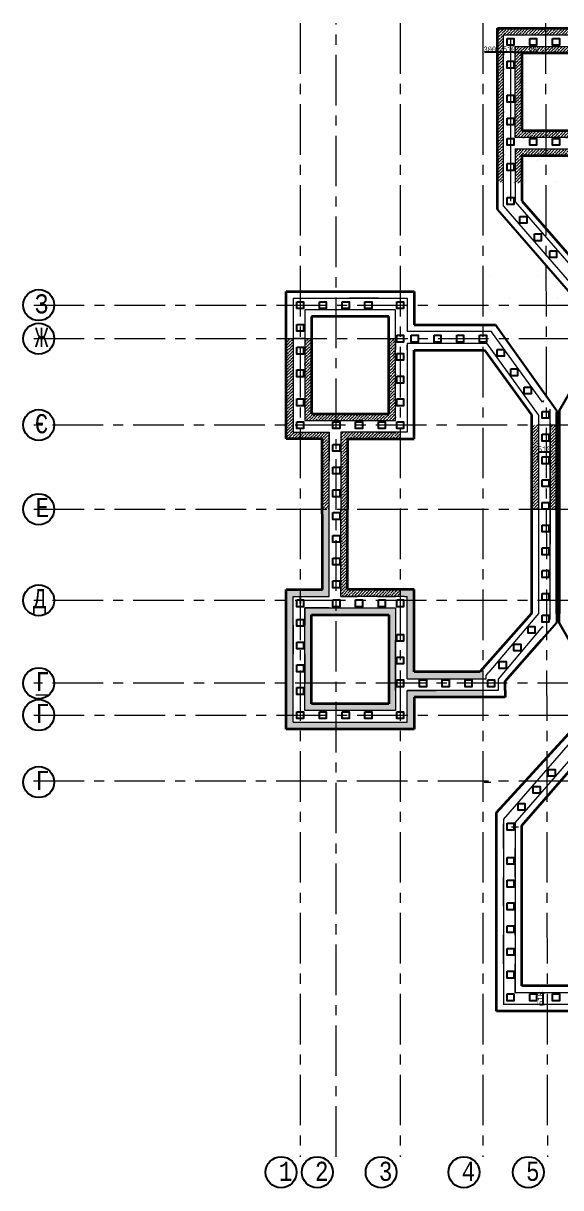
# Model space of a CAD drawing. Header units: millimetres. Extents: x -689206 to 4969298, y -1019800 to 703299.
# Drawn here: x 1052712 to 1076345, y -524445 to -473250 of the extents above; entities that cross this region are included whole.
import ezdxf

# ---------------------------------------------------------------- set-up
doc = ezdxf.new("R2010")
doc.units = ezdxf.units.MM
doc.linetypes.add('осеваяX2', pattern=[101.6, 63.5, -12.7, 12.7, -12.7])
for name, color, linetype, lineweight in [('несущие', 7, 'Continuous', 30), ('ОКНА', 250, 'Continuous', 20), ('ПЕРЕГОРОДКИ', 252, 'Continuous', 9), ('РАЗМЕРЫ', 7, 'Continuous', 9), ('стены', 7, 'Continuous', 20)]:
    doc.layers.add(name, color=color, linetype=linetype, lineweight=lineweight)
doc.layers.add('сетка', color=104, linetype='Continuous')
doc.styles.add('Аннотативный', font='isocteur.ttf', dxfattribs={"width": 0.7, "height": 250})
doc.dimstyles.new('Аннотативный', dxfattribs={"dimscale": 0, "dimtxt": 250, "dimasz": 100, "dimexe": 1.25, "dimexo": 0.625, "dimtad": 1, "dimdec": 0, "dimtxsty": 'Аннотативный', "dimblk": 'ARCHTICK', "dimcen": 2.5, "dimadec": 0, "dimazin": 0, "dimtfac": 1, "dimtdec": 0, "dimtmove": 0, "dimatfit": 3, "dimfxl": 1, "dimarcsym": 0})
pattern_1 = [(45, (113047.93, -142869.62), (50.513941, 185.2177825), [238.125, -47.625, 0, -47.625])]
pattern_2 = [(45, (111837.93, -145217.57), (50.513941, 185.2177825), [238.125, -47.625, 0, -47.625])]

# ---------------------------------------------------------------- blocks, each defined once
blk = doc.blocks.new('_ArchTick')
at = {"color": 0, "linetype": 'ByBlock', "const_width": 0.15}
blk.add_lwpolyline([(-0.5, -0.5), (0.5, 0.5)], dxfattribs=at)
blk = doc.blocks.new('*D4815')
at = {"layer": 'Defpoints', "color": 0, "lineweight": 5, "ltscale": 35, "transparency": 16777216}
for p in [(1074336, -474520), (1074336, -474520), (1074636, -474565)]:
    blk.add_point(p, dxfattribs=at)
at = {"layer": 'РАЗМЕРЫ', "color": 0, "lineweight": -2, "ltscale": 35, "transparency": 16777216}
for p, q in [((1074336, -474520), (1074336, -474521)), ((1074336, -474520), (1074636, -474520)), ((1074636, -474565), (1074636, -474518)), ((1074636, -474520), (1075345, -474520))]:
    blk.add_line(p, q, dxfattribs=at)
at = {"layer": 'РАЗМЕРЫ', "color": 0, "lineweight": -2, "ltscale": 35, "transparency": 16777216, "xscale": 100, "yscale": 100, "zscale": 100, "rotation": 180}
blk.add_blockref('_ArchTick', (1074336, -474520), dxfattribs=at)
at = {"layer": 'РАЗМЕРЫ', "color": 0, "lineweight": -2, "ltscale": 35, "transparency": 16777216, "xscale": 100, "yscale": 100, "zscale": 100}
blk.add_blockref('_ArchTick', (1074636, -474520), dxfattribs=at)
at = {"layer": 'РАЗМЕРЫ', "color": 0, "lineweight": 20, "ltscale": 35, "transparency": 16777216, "insert": (1075108, -474394), "char_height": 250, "attachment_point": 5, "style": 'Аннотативный'}
blk.add_mtext('300', dxfattribs=at)
blk = doc.blocks.new('*D4816')
at = {"layer": 'Defpoints', "color": 0, "lineweight": 5, "ltscale": 35, "transparency": 16777216}
for p in [(1073566, -474524), (1073566, -474650), (1073826, -474650)]:
    blk.add_point(p, dxfattribs=at)
at = {"layer": 'РАЗМЕРЫ', "color": 0, "lineweight": -2, "ltscale": 35, "transparency": 16777216}
for p, q in [((1073566, -474524), (1072992, -474524)), ((1073566, -474649), (1073566, -474523)), ((1073826, -474524), (1073566, -474524)), ((1073826, -474649), (1073826, -474523))]:
    blk.add_line(p, q, dxfattribs=at)
at = {"layer": 'РАЗМЕРЫ', "color": 0, "lineweight": -2, "ltscale": 35, "transparency": 16777216, "xscale": 100, "yscale": 100, "zscale": 100, "rotation": 180}
blk.add_blockref('_ArchTick', (1073566, -474524), dxfattribs=at)
at = {"layer": 'РАЗМЕРЫ', "color": 0, "lineweight": -2, "ltscale": 35, "transparency": 16777216, "xscale": 100, "yscale": 100, "zscale": 100}
blk.add_blockref('_ArchTick', (1073826, -474524), dxfattribs=at)
at = {"layer": 'РАЗМЕРЫ', "color": 0, "lineweight": 20, "ltscale": 35, "transparency": 16777216, "insert": (1073229, -474398), "char_height": 250, "attachment_point": 5, "style": 'Аннотативный'}
blk.add_mtext('300', dxfattribs=at)
blk = doc.blocks.new('*D4817')
at = {"layer": 'Defpoints', "color": 0, "lineweight": 5, "ltscale": 35, "transparency": 16777216}
for p in [(1073826, -474516), (1073826, -474524), (1074336, -474567)]:
    blk.add_point(p, dxfattribs=at)
at = {"layer": 'РАЗМЕРЫ', "color": 0, "lineweight": -2, "ltscale": 35, "transparency": 16777216}
for p, q in [((1073826, -474523), (1073826, -474515)), ((1074336, -474516), (1073826, -474516)), ((1074336, -474566), (1074336, -474515))]:
    blk.add_line(p, q, dxfattribs=at)
at = {"layer": 'РАЗМЕРЫ', "color": 0, "lineweight": -2, "ltscale": 35, "transparency": 16777216, "xscale": 100, "yscale": 100, "zscale": 100, "rotation": 180}
blk.add_blockref('_ArchTick', (1073826, -474516), dxfattribs=at)
at = {"layer": 'РАЗМЕРЫ', "color": 0, "lineweight": -2, "ltscale": 35, "transparency": 16777216, "xscale": 100, "yscale": 100, "zscale": 100}
blk.add_blockref('_ArchTick', (1074336, -474516), dxfattribs=at)
at = {"layer": 'РАЗМЕРЫ', "color": 0, "lineweight": 20, "ltscale": 35, "transparency": 16777216, "insert": (1074081, -474390), "char_height": 250, "attachment_point": 5, "style": 'Аннотативный'}
blk.add_mtext('510', dxfattribs=at)
blk = doc.blocks.new('*D4818')
at = {"layer": 'Defpoints', "color": 0, "lineweight": 5, "ltscale": 35, "transparency": 16777216}
for p in [(1075366, -492108), (1075366, -492475), (1075876, -492475)]:
    blk.add_point(p, dxfattribs=at)
at = {"layer": 'РАЗМЕРЫ', "color": 0, "lineweight": -2, "ltscale": 35, "transparency": 16777216}
for p, q in [((1075366, -492475), (1075366, -492106)), ((1075876, -492108), (1075366, -492108)), ((1075876, -492475), (1075876, -492106))]:
    blk.add_line(p, q, dxfattribs=at)
at = {"layer": 'РАЗМЕРЫ', "color": 0, "lineweight": -2, "ltscale": 35, "transparency": 16777216, "xscale": 100, "yscale": 100, "zscale": 100, "rotation": 180}
blk.add_blockref('_ArchTick', (1075366, -492108), dxfattribs=at)
at = {"layer": 'РАЗМЕРЫ', "color": 0, "lineweight": -2, "ltscale": 35, "transparency": 16777216, "xscale": 100, "yscale": 100, "zscale": 100}
blk.add_blockref('_ArchTick', (1075876, -492108), dxfattribs=at)
at = {"layer": 'РАЗМЕРЫ', "color": 0, "lineweight": 5, "ltscale": 35, "transparency": 16777216, "insert": (1075621, -491982), "char_height": 250, "attachment_point": 5, "style": 'Аннотативный'}
blk.add_mtext('510', dxfattribs=at)
blk = doc.blocks.new('*D4820')
at = {"layer": 'Defpoints', "color": 0, "lineweight": 5, "ltscale": 35, "transparency": 16777216}
for p in [(1075428, -515875), (1075578, -515875), (1075428, -516385)]:
    blk.add_point(p, dxfattribs=at)
at = {"layer": 'РАЗМЕРЫ', "color": 0, "lineweight": -2, "ltscale": 35, "transparency": 16777216}
for p, q in [((1075429, -515875), (1075579, -515875)), ((1075578, -516385), (1075578, -515875)), ((1075429, -516385), (1075579, -516385))]:
    blk.add_line(p, q, dxfattribs=at)
at = {"layer": 'РАЗМЕРЫ', "color": 0, "lineweight": -2, "ltscale": 35, "transparency": 16777216, "xscale": 100, "yscale": 100, "zscale": 100}
for p, rotation in [((1075578, -515875), 90), ((1075578, -516385), 270)]:
    blk.add_blockref('_ArchTick', p, dxfattribs=dict(at, rotation=rotation))
at = {"layer": 'РАЗМЕРЫ', "color": 0, "lineweight": 5, "ltscale": 35, "transparency": 16777216, "insert": (1075452, -516130), "char_height": 250, "attachment_point": 5, "rotation": 90, "style": 'Аннотативный'}
blk.add_mtext('510', dxfattribs=at)

msp = doc.modelspace()

# ---------------------------------------------------------------- hatches: boundary and pattern name
at = {"layer": 'РАЗМЕРЫ', "lineweight": 5, "ltscale": 35}
h = msp.add_hatch(dxfattribs=at)
h.set_pattern_fill('ANSI36', color=0, scale=30)
h.set_pattern_definition(pattern_1)
h.paths.add_polyline_path([(1076893.4, -474265.3), (1074335.9, -474265.3), (1074335.9, -474476.3), (1074335.9, -475575.3), (1074635.9, -475575.3), (1074635.9, -474565.3), (1076893.9, -474565.3)])
h.paths.add_polyline_path([(1074635.9, -475575.3), (1074335.9, -475575.3), (1074335.9, -476575.3), (1074635.9, -476575.3)])
h.paths.add_polyline_path([(1073825.9, -475575.3), (1073566.1, -475575.3), (1073566.1, -476575.3), (1073825.9, -476575.3)])
h.paths.add_polyline_path([(1073825.9, -474066.1), (1073566.1, -474066.1), (1073566.1, -475575.3), (1073825.9, -475575.3)])
h.paths.add_polyline_path([(1074135.9, -473457.3), (1073566.1, -473457.3), (1073566.1, -473757.3), (1073566.1, -474066.1), (1073825.9, -474066.1), (1073825.9, -473757.3), (1074135.9, -473757.3)])
h.paths.add_polyline_path([(1076892.1, -473457.3), (1074135.9, -473457.3), (1074135.9, -473757.3), (1076892.6, -473757.3)])
h.paths.add_polyline_path([(1079132, -473457.3), (1076892.1, -473457.3), (1076892.6, -473757.3), (1079132, -473757.3)])
h.paths.add_polyline_path([(1078836, -474265.3), (1076893.4, -474265.3), (1076893.9, -474565.3), (1078536, -474565.3), (1078536, -475575.3), (1078836, -475575.3)])
h.paths.add_polyline_path([(1078836, -475575.3), (1078536, -475575.3), (1078536, -476575.3), (1078836, -476575.3)])
h.paths.add_polyline_path([(1079654, -475575.3), (1079354, -475575.3), (1079354, -476265.3), (1083496, -476265.3), (1083496, -475575.3), (1083196, -475575.3), (1083196, -475965.3), (1079654, -475965.3)])
h.paths.add_polyline_path([(1079654, -474066.2), (1079354, -474066.2), (1079354, -475575.3), (1079654, -475575.3)])
h.paths.add_polyline_path([(1079654, -473457.3), (1079354, -473457.3), (1079132, -473457.3), (1079132, -473757.3), (1079354, -473757.3), (1079354, -474066.2), (1079654, -474066.2)])
h.paths.add_polyline_path([(1074756.7, -474681.4), (1075459.2, -474681.4), (1075459.2, -474081.4), (1074756.7, -474081.4)], flags=9)
h = msp.add_hatch(dxfattribs=at)
h.set_pattern_fill('ANSI36', color=0, scale=30)
h.set_pattern_definition(pattern_1)
h.paths.add_polyline_path([(1074635.9, -476575.3), (1074335.9, -476575.3), (1074335.9, -478265.3), (1076899.9, -478265.3), (1076899.4, -477965.3), (1074635.9, -477965.3)])
h.paths.add_polyline_path([(1073825.9, -476575.3), (1073566.1, -476575.3), (1073566.1, -478465.3), (1073825.9, -478465.3)])
h.paths.add_polyline_path([(1073825.9, -479007.4), (1073825.9, -478465.3), (1073566.1, -478465.3), (1073566.1, -480267.3), (1073825.9, -480267.3)])
h.paths.add_polyline_path([(1074635.9, -479075.3), (1076901.2, -479075.3), (1076900.7, -478775.3), (1074335.9, -478775.3), (1074335.9, -480267.3), (1074635.9, -480267.3)])
h.paths.add_polyline_path([(1078836, -476575.3), (1078536, -476575.3), (1078536, -477965.3), (1076899.4, -477965.3), (1076899.9, -478265.3), (1078836, -478265.3)])
h.paths.add_polyline_path([(1079132, -478775.3), (1076900.7, -478775.3), (1076901.2, -479075.3), (1079131.9, -479075.3)])
h.paths.add_polyline_path([(1079646, -478775.3), (1079646, -478465.3), (1079346, -478465.3), (1079346, -478775.3), (1079132, -478775.3), (1079131.9, -479075.3), (1079646, -479075.3)])
h.paths.add_polyline_path([(1079646, -477075.3), (1083806, -477075.3), (1083806, -476775.3), (1079346, -476775.3), (1079346, -478465.3), (1079646, -478465.3)])
h = msp.add_hatch(dxfattribs=at)
h.set_pattern_fill('ANSI36', color=0, scale=30)
h.set_pattern_definition(pattern_2)
h.paths.add_polyline_path([(1069286.6, -491225.2), (1066675.9, -491225.2), (1066675.9, -494615.2), (1066975.5, -494615.2), (1066975.5, -491525.2), (1069286.6, -491525.2)])
h.paths.add_polyline_path([(1066165.9, -491225.2), (1064886.6, -491225.2), (1064886.6, -491524.3), (1065856, -491522.9), (1065860.7, -494615.2), (1066165.9, -494615.2)])
h.paths.add_polyline_path([(1064886.6, -491225.2), (1064576.6, -491225.2), (1064576.6, -490913.2), (1064276.6, -490913.2), (1064276.6, -491525.2), (1064886.6, -491524.3)])
h.paths.add_polyline_path([(1064576.6, -487115.2), (1064276.6, -487115.2), (1064276.6, -490913.2), (1064576.6, -490913.2)])
h.paths.add_polyline_path([(1069086.6, -487115.2), (1068786.6, -487115.2), (1068786.6, -490415.2), (1066475.9, -490415.2), (1066475.9, -490715.2), (1069086.6, -490715.2)])
h.paths.add_polyline_path([(1066475.9, -490415.2), (1065386.6, -490415.2), (1065386.6, -487115.2), (1065086.6, -487115.2), (1065086.6, -490715.2), (1066475.9, -490715.2)])
h = msp.add_hatch(dxfattribs=at)
h.set_pattern_fill('ANSI36', color=0, scale=30)
h.set_pattern_definition(pattern_2)
h.paths.add_polyline_path([(1075365.9, -490913.2), (1075065.9, -490913.2), (1075065.9, -494615.2), (1075365.9, -494615.2)])
h.paths.add_polyline_path([(1075269.8, -492269.4), (1075972.3, -492269.4), (1075972.3, -491669.4), (1075269.8, -491669.4)], flags=9)
h = msp.add_hatch(dxfattribs=at)
h.set_pattern_fill('ANSI36', color=0, scale=30)
h.set_pattern_definition(pattern_2)
h.paths.add_polyline_path([(1076175.9, -490913.2), (1075875.9, -490913.2), (1075875.9, -491745.7), (1075876.3, -494615.2), (1076175.9, -494615.2)])
h = msp.add_hatch(dxfattribs=at)
h.set_pattern_fill('ANSI36', color=0, scale=30)
h.set_pattern_definition(pattern_2)
h.paths.add_polyline_path([(1066975.5, -494630.3), (1066975.5, -494615.2), (1066675.9, -494615.2), (1066675.9, -498445.2), (1068288.9, -498445.2), (1069286.6, -498445.2), (1069286.6, -498145.2), (1066975.9, -498145.2)])
h.paths.add_polyline_path([(1066975.5, -491225.2), (1066675.9, -491225.2), (1066675.9, -494615.2), (1066975.5, -494615.2)])
h = msp.add_hatch(dxfattribs=at)
h.set_pattern_fill('ANSI36', color=0, scale=30)
h.set_pattern_definition(pattern_2)
h.paths.add_polyline_path([(1064886.6, -498145.2), (1064886.6, -498445.2), (1066165.9, -498445.2), (1066165.9, -494615.2), (1065860.7, -494615.2), (1065865.9, -498145.2)])
h.paths.add_polyline_path([(1064886.6, -498445.2), (1064886.6, -498145.2), (1064276.6, -498145.2), (1064276.6, -498445.2), (1064276.6, -498623.2), (1064576.6, -498623.2), (1064576.6, -498445.2)])
h.paths.add_polyline_path([(1064276.6, -502268), (1064576.6, -502268), (1064576.6, -498623.2), (1064276.6, -498623.2)])
h.paths.add_polyline_path([(1065086.6, -499715.2), (1065086.6, -502268), (1065386.6, -502268), (1065386.6, -499255.2), (1066475.9, -499255.2), (1066475.9, -498955.2), (1065086.6, -498955.2)])
h.paths.add_polyline_path([(1068786.6, -499255.2), (1068786.6, -502268), (1069086.6, -502268), (1069086.6, -498955.2), (1068288.9, -498955.2), (1066475.9, -498955.2), (1066475.9, -499255.2)])
h.paths.add_polyline_path([(1069086.6, -502268), (1068786.6, -502268), (1068786.6, -503167.2), (1066475.9, -503167.2), (1066475.9, -503467.2), (1069086.6, -503467.2)])
h.paths.add_polyline_path([(1065386.6, -503167.2), (1065386.6, -502268), (1065086.6, -502268), (1065086.6, -503467.2), (1066475.9, -503467.2), (1066475.9, -503167.2)])
h.paths.add_polyline_path([(1064576.6, -502268), (1064276.6, -502268), (1064276.6, -503667.2), (1064576.6, -503667.2)])
h.paths.add_polyline_path([(1064886.6, -503977.2), (1064886.6, -504277.2), (1066475.9, -504277.2), (1066475.9, -503977.2)])
h.paths.add_polyline_path([(1064576.6, -503977.2), (1064576.6, -503667.2), (1064276.6, -503667.2), (1064276.6, -504277.2), (1064576.6, -504277.2), (1064886.6, -504277.2), (1064886.6, -503977.2)])
h.paths.add_polyline_path([(1066475.9, -503977.2), (1066475.9, -504277.2), (1069286.6, -504277.2), (1069286.6, -503977.2)])
h.paths.add_polyline_path([(1069596.6, -503977.2), (1069286.6, -503977.2), (1069286.6, -504277.2), (1069896.6, -504277.2), (1069896.6, -503977.2), (1069896.6, -503667.2), (1069596.6, -503667.2)])
h.paths.add_polyline_path([(1069596.6, -503667.2), (1069896.6, -503667.2), (1069896.6, -502882.4), (1072925.9, -502882.4), (1072925.9, -502582.4), (1069596.6, -502582.4)])
h.paths.add_polyline_path([(1069896.6, -501757.6), (1069896.6, -498623.2), (1069596.6, -498623.2), (1069596.6, -498825.2), (1069596.6, -502072.4), (1072925.9, -502072.4), (1072925.9, -501603), (1072787.9, -501757.6)])
h.paths.add_polyline_path([(1069286.6, -498145.2), (1069286.6, -498445.2), (1069475.9, -498445.2), (1069596.6, -498445.2), (1069596.6, -498623.2), (1069896.6, -498623.2), (1069896.6, -498445.2), (1069896.6, -498145.2)])

# ---------------------------------------------------------------- linework, layer by layer
at = {"layer": 'несущие', "lineweight": 15}
for p, q in [((1069086.6, -485845.2), (1065086.6, -485845.2)), ((1075365.9, -490465.2), (1073093.1, -487315.2)), ((1075539.1, -489910.2), (1073348.1, -486873.6))]:
    msp.add_line(p, q, dxfattribs=at)
at = {"layer": 'несущие', "lineweight": 35}
msp.add_line((1068786.6, -486145.2), (1065386.6, -486145.2), dxfattribs=at)
at = {"layer": 'несущие', "lineweight": 30}
for p, q in [((1075510.8, -489359.3), (1073472.2, -486505.2)), ((1075704.3, -489630.4), (1075702.3, -489627.5))]:
    msp.add_line(p, q, dxfattribs=at)
at = {"layer": 'несущие', "lineweight": 13}
msp.add_line((1069596.6, -487598), (1069596.6, -487398), dxfattribs=at)
at = {"layer": 'ОКНА', "color": 0}
msp.add_line((1074335.9, -515427.6), (1074335.9, -515627.6), dxfattribs=at)
at = {"layer": 'ПЕРЕГОРОДКИ', "linetype": 'ByBlock', "lineweight": 15}
for p, q in [((1078836, -515875.2), (1074335.9, -515875.2)), ((1079354, -516385.2), (1073825.9, -516385.2))]:
    msp.add_line(p, q, dxfattribs=at)
at = {"layer": 'РАЗМЕРЫ', "linetype": 'осеваяX2', "lineweight": 5, "ltscale": 35}
for p, q in [((1064886.6, -473249.9), (1064886.6, -523087.6)), ((1066475.9, -523087.6), (1066475.9, -473249.9)), ((1069286.6, -473249.9), (1069286.6, -523087.6)), ((1075678, -473249.9), (1075758.1, -523087.6)), ((1120225.4, -490913.2), (1053172.7, -490913.2)), ((1120225.4, -498623.2), (1053172.7, -498623.2)), ((1120225.4, -502268), (1053172.7, -502268))]:
    msp.add_line(p, q, dxfattribs=at)
at = {"layer": 'РАЗМЕРЫ', "lineweight": 35, "ltscale": 35}
for p, q in [((1073566.1, -473757.3), (1073566.1, -473457.3)), ((1073566.1, -473457.3), (1079354, -473457.3)), ((1073566.1, -481440.5), (1073566.1, -473757.3)), ((1074635.9, -474565.3), (1074635.9, -477965.3)), ((1078536, -474565.3), (1074635.9, -474565.3)), ((1074635.9, -477965.3), (1078536, -477965.3)), ((1079646, -479075.3), (1074635.9, -479075.3)), ((1074635.9, -479075.3), (1074635.9, -481048.7)), ((1064276.6, -485335.2), (1064276.6, -485035.2)), ((1064276.6, -485035.2), (1069596.6, -485035.2)), ((1069596.6, -485035.2), (1069896.6, -485035.2)), ((1069896.6, -485035.2), (1069896.6, -486505.2)), ((1064276.6, -491525.2), (1064276.6, -485335.2)), ((1069896.6, -486505.2), (1073472.2, -486505.2)), ((1069896.6, -491525.2), (1069896.6, -487615.2)), ((1069896.6, -487615.2), (1072925.9, -487615.2)), ((1072925.9, -487615.2), (1072987.9, -487615.2)), ((1072987.9, -487615.2), (1075065.9, -490465.2)), ((1076175.9, -499205.2), (1076175.9, -490357.6)), ((1065856, -491522.9), (1064276.6, -491525.2)), ((1065865.9, -498145.2), (1065856, -491522.9)), ((1066975.5, -491525.2), (1069596.6, -491525.2)), ((1069596.6, -491525.2), (1069896.6, -491525.2)), ((1066975.9, -498145.2), (1066975.5, -494630.3)), ((1064276.6, -498445.2), (1064276.6, -498145.2)), ((1064276.6, -498145.2), (1065865.9, -498145.2)), ((1064276.6, -504277.2), (1064276.6, -498445.2)), ((1069896.6, -498145.2), (1066975.9, -498145.2)), ((1069896.6, -498445.2), (1069896.6, -498145.2)), ((1069896.6, -501757.6), (1069896.6, -498445.2)), ((1065386.6, -503167.2), (1065386.6, -499255.2)), ((1065386.6, -499255.2), (1068786.6, -499255.2)), ((1068786.6, -499255.2), (1068786.6, -503167.2)), ((1075065.9, -499205.2), (1072787.9, -501757.6)), ((1073896.6, -502172.8), (1075498.3, -500361.6)), ((1072787.9, -501757.6), (1069896.6, -501757.6)), ((1073896.6, -502582.4), (1073896.6, -502172.8)), ((1073896.6, -502582.4), (1073896.6, -502882.4)), ((1068786.6, -503167.2), (1065386.6, -503167.2)), ((1073896.6, -502882.4), (1069896.6, -502882.4)), ((1069896.6, -502882.4), (1069896.6, -503977.2)), ((1069896.6, -503977.2), (1069896.6, -504277.2)), ((1073525.9, -507955.5), (1077187.9, -503950.2)), ((1064576.6, -504277.2), (1064276.6, -504277.2)), ((1069896.6, -504277.2), (1064576.6, -504277.2)), ((1073525.9, -508255.5), (1073525.9, -507955.5)), ((1073525.9, -516685.2), (1073525.9, -508255.5)), ((1074635.9, -515575.2), (1074635.9, -508516.6)), ((1078576.2, -515575.2), (1074635.9, -515575.2)), ((1079354, -516685.2), (1073525.9, -516685.2))]:
    msp.add_line(p, q, dxfattribs=at)
at = {"layer": 'РАЗМЕРЫ', "lineweight": 5, "ltscale": 35}
for p, q in [((1074135.9, -473915.9), (1074135.9, -481065.9)), ((1076175.9, -490913.2), (1075875.9, -490913.2)), ((1075875.9, -490913.2), (1075875.9, -494615.2)), ((1076175.9, -494615.2), (1076175.9, -490913.2)), ((1075875.9, -494615.2), (1076175.9, -494615.2)), ((1076175.9, -499408.9), (1076175.9, -498941.2))]:
    msp.add_line(p, q, dxfattribs=at)
at = {"layer": 'РАЗМЕРЫ', "linetype": 'ByBlock', "lineweight": 15}
for p, q in [((1074335.9, -474265.3), (1078836, -474265.3)), ((1075875.9, -491745.7), (1075875.9, -490210.2)), ((1075365.9, -490465.2), (1075365.9, -499205.2)), ((1075877, -499459.6), (1075875.9, -491745.7))]:
    msp.add_line(p, q, dxfattribs=at)
at = {"layer": 'РАЗМЕРЫ', "linetype": 'ByBlock', "lineweight": 9, "ltscale": 35}
for p, q in [((1075303.4, -479266.5), (1075303.2, -479266.6)), ((1076137.2, -480224.4), (1076137, -480224.6)), ((1074469.6, -482030), (1074469.4, -482030.2)), ((1073259.6, -484378), (1073259.4, -484378.2)), ((1075384, -484378), (1075383.8, -484378.2)), ((1074093.4, -485335.9), (1074093.2, -485336.1)), ((1076217.8, -485335.9), (1076217.6, -485336.1)), ((1075761, -487251.8), (1075760.8, -487252)), ((1074335.9, -510795.2), (1074335.9, -509525.2)), ((1073825.9, -512065.2), (1073825.9, -510795.2)), ((1074335.9, -513335.2), (1074335.9, -512065.2)), ((1073825.9, -514605.2), (1073825.9, -513335.2))]:
    msp.add_line(p, q, dxfattribs=at)
at = {"layer": 'РАЗМЕРЫ', "linetype": 'ByBlock', "lineweight": 13, "ltscale": 35}
for p, q in [((1068326.6, -485335.2), (1067056.6, -485335.2)), ((1067056.6, -485845.2), (1065786.6, -485845.2)), ((1068786.6, -486145.2), (1068326.6, -486145.2)), ((1069086.6, -486045.2), (1069086.6, -485845.2)), ((1069086.6, -487315.2), (1069086.6, -486045.2)), ((1065086.6, -487115.2), (1064576.6, -487115.2)), ((1075875.9, -490845.2), (1075875.9, -491092.9)), ((1075876, -492475.2), (1075876.3, -492475.2)), ((1075876, -492475.2), (1075876.3, -492475.2)), ((1066675.9, -492495.2), (1066675.9, -493765.2)), ((1075876.2, -493745.2), (1075876.3, -493745.2)), ((1075876.2, -493745.2), (1075876.3, -493745.2)), ((1069475.9, -498445.2), (1069596.6, -498445.2)), ((1065215.4, -498955.2), (1065086.6, -498955.2)), ((1066165.9, -498955.2), (1065215.4, -498955.2)), ((1075875.9, -498825.2), (1075876.3, -498825.2)), ((1064576.6, -499715.2), (1064576.6, -500985.2)), ((1065086.6, -500985.2), (1065086.6, -502255.2)), ((1070866.6, -502072.4), (1072136.6, -502072.4))]:
    msp.add_line(p, q, dxfattribs=at)
at = {"layer": 'РАЗМЕРЫ', "linetype": 'ByBlock', "lineweight": 15, "ltscale": 35}
for p, q in [((1069086.6, -485845.2), (1068326.6, -485845.2)), ((1066165.9, -491225.2), (1066165.9, -492495.2)), ((1069596.6, -498825.2), (1069596.6, -498445.2)), ((1065086.6, -498955.2), (1065086.6, -499715.2)), ((1073066.6, -501918.6), (1073185.9, -501781.9)), ((1073066.6, -502072.4), (1073066.6, -501918.6)), ((1069596.6, -502582.4), (1070866.6, -502582.4)), ((1073825.9, -509525.2), (1073825.9, -508453.2))]:
    msp.add_line(p, q, dxfattribs=at)
at = {"layer": 'РАЗМЕРЫ', "lineweight": 13, "ltscale": 35}
for p, q in [((1073348.1, -486873.6), (1073298.8, -486805.2)), ((1075569, -499812), (1075548.2, -499775.9)), ((1074335.9, -515875.2), (1074335.9, -515575.2))]:
    msp.add_line(p, q, dxfattribs=at)
at = {"layer": 'РАЗМЕРЫ', "lineweight": 30, "ltscale": 35}
for p, q in [((1073472.2, -486505.2), (1076175.9, -490290.6)), ((1076275.9, -490290.6), (1077275.9, -488558.5)), ((1076175.9, -490357.6), (1076175.9, -490290.6)), ((1073896.6, -502172.8), (1076175.9, -499595.4)), ((1076175.9, -499205.2), (1076175.9, -499595.4)), ((1076275.9, -499205.2), (1076275.9, -499612.6)), ((1077187.9, -501192.3), (1076275.9, -499612.6))]:
    msp.add_line(p, q, dxfattribs=at)
at = {"layer": 'РАЗМЕРЫ', "lineweight": 15, "ltscale": 35}
msp.add_line((1075583.6, -489833.1), (1075539.1, -489910.2), dxfattribs=at)
at = {"layer": 'РАЗМЕРЫ', "linetype": 'ByBlock', "lineweight": 35}
for p, q in [((1076275.9, -490290.6), (1076275.9, -499205.2)), ((1075065.9, -490465.2), (1075065.9, -499205.2))]:
    msp.add_line(p, q, dxfattribs=at)
at = {"layer": 'РАЗМЕРЫ', "linetype": 'ByBlock', "lineweight": 20}
msp.add_line((1075876.8, -493145.2), (1075876.8, -496145.2), dxfattribs=at)
at = {"layer": 'РАЗМЕРЫ', "color": 1, "lineweight": 25, "ltscale": 35}
msp.add_line((1064886.6, -498445.2), (1064886.6, -498755.2), dxfattribs=at)
at = {"layer": 'РАЗМЕРЫ', "linetype": 'ByBlock', "lineweight": 18, "ltscale": 35}
for p, q in [((1064576.6, -503977.2), (1065846.6, -503977.2)), ((1074335.9, -515875.2), (1074335.9, -514605.2))]:
    msp.add_line(p, q, dxfattribs=at)
at = {"layer": 'сетка', "color": 0}
for centre in [(1053392.5, -485640.5), (1053392.5, -487113), (1053392.5, -490911), (1053392.5, -494613), (1053392.5, -498621), (1053392.5, -502265.7), (1053392.5, -503665), (1053392.5, -506613), (1064049.1, -523763.9), (1065638.4, -523763.9), (1068449.1, -523763.9), (1072088.4, -523763.9), (1074920.6, -523763.9)]:
    msp.add_circle(centre, 680.7, dxfattribs=at)
at = {"layer": 'стены', "linetype": 'осеваяX2', "lineweight": 5, "ltscale": 35}
for p, q in [((1072925.9, -473249.9), (1072925.9, -523087.6)), ((1053172.7, -485642.7), (1120225.4, -485642.7)), ((1053172.7, -487115.2), (1120225.4, -487115.2)), ((1053172.7, -494615.2), (1120225.4, -494615.2)), ((1053172.7, -503667.2), (1120225.4, -503667.2)), ((1053162.5, -506562.8), (1120215.2, -506562.8))]:
    msp.add_line(p, q, dxfattribs=at)
at = {"layer": 'стены', "lineweight": 15}
for p, q in [((1073825.9, -479007.4), (1073825.9, -473757.3)), ((1073825.9, -473757.3), (1079354, -473757.3)), ((1074335.9, -478265.3), (1074335.9, -474265.3)), ((1078836, -478265.3), (1074335.9, -478265.3)), ((1073825.9, -481290.5), (1073825.9, -479007.4)), ((1074335.9, -478775.3), (1079346, -478775.3)), ((1074335.9, -478775.3), (1074335.9, -481100.3)), ((1074335.9, -481100.3), (1077557.9, -484801.9)), ((1073825.9, -481290.5), (1077405.2, -485402.6)), ((1064576.6, -485335.2), (1069596.6, -485335.2)), ((1064576.6, -485335.2), (1064576.6, -486774.4)), ((1069596.6, -485335.2), (1069596.6, -486805.2)), ((1064576.6, -486255.2), (1064576.6, -486774.4)), ((1065086.6, -485845.2), (1065086.6, -486774.4)), ((1069086.6, -490715.2), (1069086.6, -485845.2)), ((1064576.6, -486774.4), (1064576.6, -491225.2)), ((1065086.6, -486774.4), (1065086.6, -490715.2)), ((1073298.8, -486805.2), (1069596.6, -486805.2)), ((1069596.6, -487315.2), (1073093.1, -487315.2)), ((1069596.6, -487598), (1069596.6, -490845.2)), ((1075875.9, -490465.2), (1075875.9, -490210.2)), ((1065086.6, -490715.2), (1069086.6, -490715.2)), ((1064576.6, -491225.2), (1066165.9, -491225.2)), ((1066165.9, -498445.2), (1066165.9, -491225.2)), ((1069596.6, -491225.2), (1066675.9, -491225.2)), ((1066675.9, -491225.2), (1066675.9, -494645.2)), ((1066675.9, -498445.2), (1066675.9, -494615.2)), ((1064576.6, -503977.2), (1064576.6, -498445.2)), ((1064576.6, -498445.2), (1066165.9, -498445.2)), ((1066675.9, -498445.2), (1067388.9, -498445.2)), ((1068288.9, -498445.2), (1066675.9, -498445.2)), ((1069475.9, -498445.2), (1068288.9, -498445.2)), ((1065086.6, -503467.2), (1065086.6, -498955.2)), ((1065086.6, -498955.2), (1068288.9, -498955.2)), ((1068288.9, -498955.2), (1069086.6, -498955.2)), ((1069086.6, -498955.2), (1069086.6, -503467.2)), ((1069596.6, -502072.4), (1069596.6, -498825.2)), ((1075365.9, -499205.2), (1073185.9, -501781.9)), ((1075548.2, -499775.9), (1073596.6, -502082.6)), ((1069596.6, -502072.4), (1073066.6, -502072.4)), ((1073596.6, -502082.6), (1073596.6, -502582.4)), ((1073596.6, -502582.4), (1069596.6, -502582.4)), ((1069596.6, -503977.2), (1069596.6, -502582.4)), ((1069086.6, -503467.2), (1065086.6, -503467.2)), ((1064576.6, -503977.2), (1069596.6, -503977.2)), ((1073825.9, -508255.7), (1077359.7, -504198.5)), ((1074335.9, -508404.6), (1077502.7, -504768.8)), ((1073825.9, -508255.7), (1073825.9, -516385.2)), ((1074335.9, -508404.6), (1074335.9, -515875.2))]:
    msp.add_line(p, q, dxfattribs=at)
at = {"layer": 'стены'}
for p, q in [((1074335.9, -474265.3), (1074335.9, -474476.3)), ((1069086.6, -487088), (1069086.6, -487598)), ((1073825.9, -508255.7), (1077359.7, -504198.5)), ((1073825.9, -508255.7), (1077359.7, -504198.5)), ((1072975.9, -506615.2), (1073275.9, -506615.2)), ((1074185.9, -508573.2), (1074485.9, -508573.2)), ((1073825.9, -514342.6), (1073825.9, -515013.2))]:
    msp.add_line(p, q, dxfattribs=at)
at = {"layer": 'стены', "lineweight": 35}
for p, q in [((1074635.9, -481048.7), (1077522.5, -484365)), ((1065386.6, -486145.2), (1065386.6, -486774.4)), ((1068786.6, -490415.2), (1068786.6, -486145.2)), ((1065386.6, -486774.4), (1065386.6, -490415.2)), ((1065386.6, -490415.2), (1068786.6, -490415.2)), ((1066975.5, -491525.2), (1066975.5, -494630.3)), ((1074635.9, -508516.6), (1077728.4, -504960.8))]:
    msp.add_line(p, q, dxfattribs=at)
at = {"layer": 'стены', "lineweight": 30}
msp.add_line((1073566.1, -481440.5), (1077275.9, -485702.6), dxfattribs=at)
at = {"layer": 'стены', "lineweight": 13}
for p, q in [((1069596.6, -487315.2), (1069596.6, -487598)), ((1069596.6, -490845.2), (1069596.6, -491225.2)), ((1068288.9, -491225.2), (1069086.6, -491225.2)), ((1069475.9, -491225.2), (1069086.6, -491225.2)), ((1069596.6, -491225.2), (1069595.9, -491225.2)), ((1069596.6, -491225.2), (1069595.9, -491225.2)), ((1068288.9, -498445.2), (1069086.6, -498445.2)), ((1069475.9, -498445.2), (1069086.6, -498445.2)), ((1069086.6, -502582.4), (1069086.6, -500379.4))]:
    msp.add_line(p, q, dxfattribs=at)
at = {"layer": 'стены', "lineweight": 25}
for points in [[(1073985.9, -473915.9), (1074285.9, -473915.9), (1074285.9, -474215.9), (1073985.9, -474215.9)], [(1074985.9, -473916.4), (1075285.9, -473916.4), (1075285.9, -474216.4), (1074985.9, -474216.4)], [(1075985.9, -473915.9), (1076285.9, -473915.9), (1076285.9, -474215.9), (1075985.9, -474215.9)], [(1073985.9, -474915.9), (1074285.9, -474915.9), (1074285.9, -475215.9), (1073985.9, -475215.9)], [(1073985.9, -476415.3), (1074285.9, -476415.3), (1074285.9, -476715.3), (1073985.9, -476715.3)], [(1073985.9, -477415.3), (1074285.9, -477415.3), (1074285.9, -477715.3), (1073985.9, -477715.3)], [(1073985.9, -478315.3), (1074285.9, -478315.3), (1074285.9, -478615.3), (1073985.9, -478615.3)], [(1074985.9, -478315.3), (1075285.9, -478315.3), (1075285.9, -478615.3), (1074985.9, -478615.3)], [(1075985.9, -478315.3), (1076285.9, -478315.3), (1076285.9, -478615.3), (1075985.9, -478615.3)], [(1073985.9, -479415.3), (1074285.9, -479415.3), (1074285.9, -479715.3), (1073985.9, -479715.3)], [(1073985.9, -480915.9), (1074285.9, -480915.9), (1074285.9, -481215.9), (1073985.9, -481215.9)], [(1074549.5, -481741.9), (1074849.5, -481741.9), (1074849.5, -482041.9), (1074549.5, -482041.9)], [(1075190.7, -482512.3), (1075490.7, -482512.3), (1075490.7, -482812.3), (1075190.7, -482812.3)], [(1075866.7, -483249.2), (1076166.7, -483249.2), (1076166.7, -483549.2), (1075866.7, -483549.2)], [(1064736.6, -485492.7), (1065036.6, -485492.7), (1065036.6, -485792.7), (1064736.6, -485792.7)], [(1065736.6, -485492.7), (1066036.6, -485492.7), (1066036.6, -485792.7), (1065736.6, -485792.7)], [(1066736.6, -485492.7), (1067036.6, -485492.7), (1067036.6, -485792.7), (1066736.6, -485792.7)], [(1067736.6, -485492.7), (1068036.6, -485492.7), (1068036.6, -485792.7), (1067736.6, -485792.7)], [(1069136.6, -485492.7), (1069436.6, -485492.7), (1069436.6, -485792.7), (1069136.6, -485792.7)], [(1064736.6, -486492.7), (1065036.6, -486492.7), (1065036.6, -486792.7), (1064736.6, -486792.7)], [(1069136.6, -486965.2), (1069436.6, -486965.2), (1069436.6, -487265.2), (1069136.6, -487265.2)], [(1069775.9, -486965.2), (1070075.9, -486965.2), (1070075.9, -487265.2), (1069775.9, -487265.2)], [(1070775.9, -486965.2), (1071075.9, -486965.2), (1071075.9, -487265.2), (1070775.9, -487265.2)], [(1071775.9, -486965.2), (1072075.9, -486965.2), (1072075.9, -487265.2), (1071775.9, -487265.2)], [(1072775.9, -486965.2), (1073075.9, -486965.2), (1073075.9, -487265.2), (1072775.9, -487265.2)], [(1064736.6, -487492.7), (1065036.6, -487492.7), (1065036.6, -487792.7), (1064736.6, -487792.7)], [(1069136.6, -487765.2), (1069436.6, -487765.2), (1069436.6, -488065.2), (1069136.6, -488065.2)], [(1073557.4, -487589.1), (1073857.4, -487589.1), (1073857.4, -487889.1), (1073557.4, -487889.1)], [(1064736.6, -488492.7), (1065036.6, -488492.7), (1065036.6, -488792.7), (1064736.6, -488792.7)], [(1069136.6, -488765.2), (1069436.6, -488765.2), (1069436.6, -489065.2), (1069136.6, -489065.2)], [(1074144.4, -488445.5), (1074444.4, -488445.5), (1074444.4, -488745.5), (1074144.4, -488745.5)], [(1074741.6, -489247.7), (1075041.6, -489247.7), (1075041.6, -489547.7), (1074741.6, -489547.7)], [(1064736.6, -489765.2), (1065036.6, -489765.2), (1065036.6, -490065.2), (1064736.6, -490065.2)], [(1069136.6, -489765.2), (1069436.6, -489765.2), (1069436.6, -490065.2), (1069136.6, -490065.2)], [(1075525.9, -490315.2), (1075825.9, -490315.2), (1075825.9, -490615.2), (1075525.9, -490615.2)], [(1064736.6, -490765.2), (1065036.6, -490765.2), (1065036.6, -491065.2), (1064736.6, -491065.2)], [(1066325.9, -490765.2), (1066625.9, -490765.2), (1066625.9, -491065.2), (1066325.9, -491065.2)], [(1067325.9, -490765.2), (1067625.9, -490765.2), (1067625.9, -491065.2), (1067325.9, -491065.2)], [(1068325.9, -490765.2), (1068625.9, -490765.2), (1068625.9, -491065.2), (1068325.9, -491065.2)], [(1069136.6, -490765.2), (1069436.6, -490765.2), (1069436.6, -491065.2), (1069136.6, -491065.2)], [(1075525.9, -491315.2), (1075825.9, -491315.2), (1075825.9, -491615.2), (1075525.9, -491615.2)], [(1066325.9, -491765.2), (1066625.9, -491765.2), (1066625.9, -492065.2), (1066325.9, -492065.2)], [(1075525.9, -492315.2), (1075825.9, -492315.2), (1075825.9, -492615.2), (1075525.9, -492615.2)], [(1066325.9, -492765.2), (1066625.9, -492765.2), (1066625.9, -493065.2), (1066325.9, -493065.2)], [(1075525.9, -493315.2), (1075825.9, -493315.2), (1075825.9, -493615.2), (1075525.9, -493615.2)], [(1066325.9, -493765.2), (1066625.9, -493765.2), (1066625.9, -494065.2), (1066325.9, -494065.2)], [(1075525.9, -494315.2), (1075825.9, -494315.2), (1075825.9, -494615.2), (1075525.9, -494615.2)], [(1066325.9, -494765.2), (1066625.9, -494765.2), (1066625.9, -495065.2), (1066325.9, -495065.2)], [(1075525.9, -495315.2), (1075825.9, -495315.2), (1075825.9, -495615.2), (1075525.9, -495615.2)], [(1066325.9, -495765.2), (1066625.9, -495765.2), (1066625.9, -496065.2), (1066325.9, -496065.2)], [(1075525.9, -496315.2), (1075825.9, -496315.2), (1075825.9, -496615.2), (1075525.9, -496615.2)], [(1066325.9, -496765.2), (1066625.9, -496765.2), (1066625.9, -497065.2), (1066325.9, -497065.2)], [(1075525.9, -497315.2), (1075825.9, -497315.2), (1075825.9, -497615.2), (1075525.9, -497615.2)], [(1066325.9, -497765.2), (1066625.9, -497765.2), (1066625.9, -498065.2), (1066325.9, -498065.2)], [(1064736.6, -498605.2), (1065036.6, -498605.2), (1065036.6, -498905.2), (1064736.6, -498905.2)], [(1066325.9, -498605.2), (1066625.9, -498605.2), (1066625.9, -498905.2), (1066325.9, -498905.2)], [(1067325.9, -498605.2), (1067625.9, -498605.2), (1067625.9, -498905.2), (1067325.9, -498905.2)], [(1068325.9, -498605.2), (1068625.9, -498605.2), (1068625.9, -498905.2), (1068325.9, -498905.2)], [(1069136.6, -498605.2), (1069436.6, -498605.2), (1069436.6, -498905.2), (1069136.6, -498905.2)], [(1075525.9, -498315.2), (1075825.9, -498315.2), (1075825.9, -498615.2), (1075525.9, -498615.2)], [(1064736.6, -499459.4), (1065036.6, -499459.4), (1065036.6, -499759.4), (1064736.6, -499759.4)], [(1075525.9, -499277.6), (1075825.9, -499277.6), (1075825.9, -499577.6), (1075525.9, -499577.6)], [(1069136.6, -500118), (1069436.6, -500118), (1069436.6, -500418), (1069136.6, -500418)], [(1074910.2, -499764.8), (1075210.2, -499764.8), (1075210.2, -500064.8), (1074910.2, -500064.8)], [(1064736.6, -500459.4), (1065036.6, -500459.4), (1065036.6, -500759.4), (1064736.6, -500759.4)], [(1074285.9, -500546.3), (1074585.9, -500546.3), (1074585.9, -500846.3), (1074285.9, -500846.3)], [(1069136.6, -501118), (1069436.6, -501118), (1069436.6, -501418), (1069136.6, -501418)], [(1064736.6, -501459.4), (1065036.6, -501459.4), (1065036.6, -501759.4), (1064736.6, -501759.4)], [(1073642.6, -501311.8), (1073942.6, -501311.8), (1073942.6, -501611.8), (1073642.6, -501611.8)], [(1069136.6, -502118), (1069436.6, -502118), (1069436.6, -502418), (1069136.6, -502418)], [(1070136.6, -502118), (1070436.6, -502118), (1070436.6, -502418), (1070136.6, -502418)], [(1071136.6, -502118), (1071436.6, -502118), (1071436.6, -502418), (1071136.6, -502418)], [(1072136.6, -502118), (1072436.6, -502118), (1072436.6, -502418), (1072136.6, -502418)], [(1073136.6, -502118), (1073436.6, -502118), (1073436.6, -502418), (1073136.6, -502418)], [(1064736.6, -502459.4), (1065036.6, -502459.4), (1065036.6, -502759.4), (1064736.6, -502759.4)], [(1064736.6, -503517.2), (1065036.6, -503517.2), (1065036.6, -503817.2), (1064736.6, -503817.2)], [(1065736.6, -503517.2), (1066036.6, -503517.2), (1066036.6, -503817.2), (1065736.6, -503817.2)], [(1066736.6, -503517.2), (1067036.6, -503517.2), (1067036.6, -503817.2), (1066736.6, -503817.2)], [(1067736.6, -503517.2), (1068036.6, -503517.2), (1068036.6, -503817.2), (1067736.6, -503817.2)], [(1069136.6, -503517.2), (1069436.6, -503517.2), (1069436.6, -503817.2), (1069136.6, -503817.2)], [(1075796.8, -506053.4), (1076096.8, -506053.4), (1076096.8, -506353.4), (1075796.8, -506353.4)], [(1075137.2, -506805.1), (1075437.2, -506805.1), (1075437.2, -507105.1), (1075137.2, -507105.1)], [(1074472.3, -507551.9), (1074772.3, -507551.9), (1074772.3, -507851.9), (1074472.3, -507851.9)], [(1073985.9, -508423.2), (1074285.9, -508423.2), (1074285.9, -508723.2), (1073985.9, -508723.2)], [(1073985.9, -509925.2), (1074285.9, -509925.2), (1074285.9, -510225.2), (1073985.9, -510225.2)], [(1073985.9, -510925.2), (1074285.9, -510925.2), (1074285.9, -511225.2), (1073985.9, -511225.2)], [(1073985.9, -511925.2), (1074285.9, -511925.2), (1074285.9, -512225.2), (1073985.9, -512225.2)], [(1073985.9, -512925.2), (1074285.9, -512925.2), (1074285.9, -513225.2), (1073985.9, -513225.2)], [(1073985.9, -513925.2), (1074285.9, -513925.2), (1074285.9, -514225.2), (1073985.9, -514225.2)], [(1073985.9, -514925.2), (1074285.9, -514925.2), (1074285.9, -515225.2), (1073985.9, -515225.2)], [(1073985.9, -515925.2), (1074285.9, -515925.2), (1074285.9, -516225.2), (1073985.9, -516225.2)], [(1074985.9, -515925.2), (1075285.9, -515925.2), (1075285.9, -516225.2), (1074985.9, -516225.2)], [(1075985.9, -515925.2), (1076285.9, -515925.2), (1076285.9, -516225.2), (1075985.9, -516225.2)]]:
    msp.add_lwpolyline(points, close=True, dxfattribs=at)

# ---------------------------------------------------------------- texts
at = {"layer": 'РАЗМЕРЫ', "lineweight": 5, "ltscale": 35, "width": 7009.377, "attachment_point": 1, "style": 'Аннотативный'}
for s, insert, char_height in [('З', (1053221.5, -485163.7), 841.3), ('Ж', (1053221.5, -486636.3), 841.3), ('Є', (1053221.5, -490434.3), 841.3), ('Е', (1053256.8, -494118.7), 841.3), ('Д', (1053136.5, -498126.6), 841.3), ('{\\LГ}', (1053256.8, -501771.4), 841.28), ('Г', (1053256.8, -503170.7), 841.3), ('Г', (1053256.8, -506118.7), 841.3), ('1', (1063950.2, -523302.9), 841.3), ('2', (1065539.6, -523302.9), 841.3), ('3', (1068350.2, -523302.9), 841.3), ('4', (1071989.6, -523302.9), 841.3), ('5', (1074821.7, -523302.9), 841.3)]:
    msp.add_mtext(s, dxfattribs=dict(at, insert=insert, char_height=char_height))

# ---------------------------------------------------------------- dimensions: what is measured, and where the dimension line sits
at = {"layer": 'РАЗМЕРЫ', "lineweight": 20, "ltscale": 35}
dim = msp.add_linear_dim(base=(1073566.1, -474524), p1=(1073825.9, -474649.6), p2=(1073566.1, -474649.6), text='300', dimstyle='Аннотативный', dxfattribs=at)
dim.commit()
dim.dimension.update_dxf_attribs({"geometry": '*D4816', "text_midpoint": (1073229.2, -474524), "dimtype": 160})
dim = msp.add_linear_dim(base=(1073825.9, -474515.8), p1=(1074335.9, -474566.5), p2=(1073825.9, -474524), dimstyle='Аннотативный', dxfattribs=at)
dim.commit()
dim.dimension.update_dxf_attribs({"geometry": '*D4817', "text_midpoint": (1074080.9, -474390.2)})
dim = msp.add_linear_dim(base=(1074335.9, -474519.5), p1=(1074635.9, -474565.3), p2=(1074335.9, -474519.5), dimstyle='Аннотативный', dxfattribs=at)
dim.commit()
dim.dimension.update_dxf_attribs({"geometry": '*D4815', "text_midpoint": (1075107.9, -474519.5), "dimtype": 160})
at = {"layer": 'РАЗМЕРЫ', "lineweight": 5, "ltscale": 35}
dim = msp.add_linear_dim(base=(1075365.9, -492107.6), p1=(1075876.3, -492475.2), p2=(1075365.9, -492475.2), dimstyle='Аннотативный', dxfattribs=at)
dim.commit()
dim.dimension.update_dxf_attribs({"geometry": '*D4818', "text_midpoint": (1075621.1, -491981.9)})
dim = msp.add_linear_dim(base=(1075577.9, -515875.2), p1=(1075427.9, -516385.2), p2=(1075427.9, -515875.2), angle=90, dimstyle='Аннотативный', dxfattribs=at)
dim.commit()
dim.dimension.update_dxf_attribs({"geometry": '*D4820', "text_midpoint": (1075452.3, -516130.2)})

doc.saveas('drawing.dxf')
